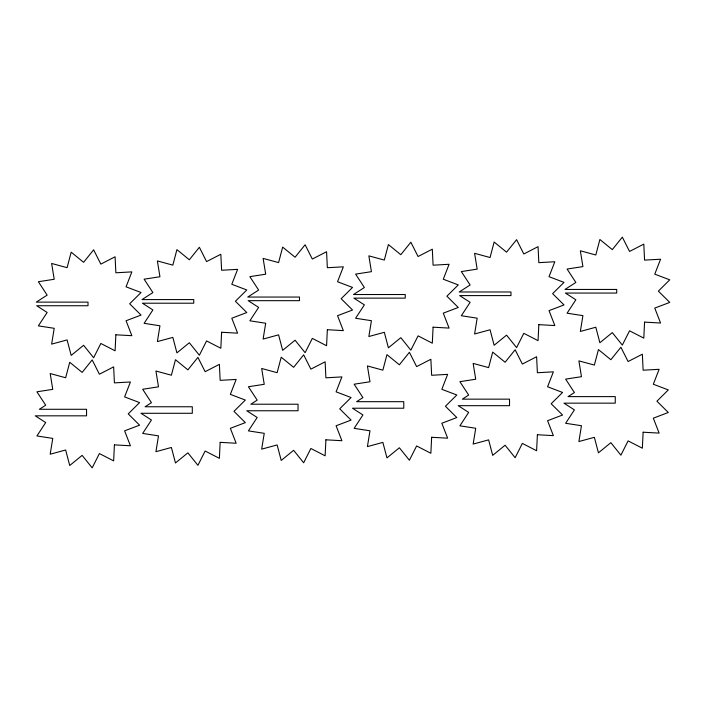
<?xml version="1.0" encoding="UTF-8"?>
<svg xmlns="http://www.w3.org/2000/svg" width="705" height="705" viewBox="0 0 705 705"><rect width="100%" height="100%" fill="white"/><g stroke="black" fill="none" stroke-linecap="round" stroke-linejoin="round"><path stroke-width="1.06" d="M115.867 334.796L115.091 350.799L100.841 343.467L93.624 357.77L83.595 345.283L71.179 355.417L67.098 339.916L51.632 344.128L54.206 328.31L38.37 325.869L47.147 312.465L36.695 305.741L88.01 305.741L88.01 302.128L36.272 302.128L47.147 295.122L38.37 281.718L54.206 279.277L51.632 263.458L67.098 267.671L71.179 252.179L83.595 262.313L93.624 249.817L100.841 264.119L115.091 256.787L115.867 272.791L131.861 271.892L126.063 286.829L141.044 292.513L129.667 303.793L141.044 315.082L126.063 320.757L131.861 335.695L115.867 334.796M114.413 444.881L113.646 460.885L99.396 453.553L92.179 467.856L82.141 455.368L69.733 465.503L65.644 450.001L50.187 454.214L52.76 438.395L36.924 435.954L45.702 422.551L35.25 415.827L86.556 415.827L86.556 409.288L39.357 409.288L45.702 405.208L36.924 391.804L52.76 389.363L50.187 373.544L65.644 377.757L69.733 362.264L82.141 372.399L92.179 359.902L99.396 374.205L113.646 366.873L114.413 382.885L130.416 381.978L124.609 396.915L139.59 402.599L128.222 413.879L139.59 425.168L124.609 430.843L130.416 445.78L114.413 444.881M221.608 332.258L220.832 348.261L206.583 340.929L199.365 355.241L189.337 342.745L176.92 352.879L172.84 337.387L157.374 341.59L159.947 325.781L144.111 323.331L152.888 309.936L142.436 303.203L193.752 303.203L193.752 299.59L142.013 299.59L152.888 292.584L144.111 279.18L159.947 276.739L157.374 260.921L172.84 265.133L176.92 249.64L189.337 259.775L199.365 247.279L206.583 261.59L220.832 254.258L221.608 270.262L237.603 269.354L231.804 284.291L246.785 289.975L235.408 301.255L246.785 312.544L231.804 318.228L237.603 333.165L221.608 332.258M220.154 442.343L219.387 458.347L205.137 451.015L197.92 465.326L187.882 452.83L175.475 462.965L171.385 447.472L155.928 451.685L158.502 435.866L142.666 433.425L151.443 420.021L140.991 413.289L192.298 413.289L192.298 406.759L145.098 406.759L151.443 402.67L142.666 389.266L158.502 386.825L155.928 371.015L171.385 375.219L175.475 359.726L187.882 369.861L197.92 357.364L205.137 371.676L219.387 364.344L220.154 380.348L236.157 379.44L230.35 394.377L245.331 400.061L233.963 411.35L245.331 422.63L230.35 428.314L236.157 443.251L220.154 442.343M327.349 329.72L326.574 345.732L312.324 338.4L305.106 352.703L295.078 340.207L282.661 350.341L278.581 334.849L263.115 339.061L265.688 323.243L249.852 320.801L258.638 307.398L248.178 300.665L299.493 300.665L299.493 297.052L247.755 297.052L258.638 290.055L249.852 276.651L265.688 274.201L263.115 258.391L278.581 262.595L282.661 247.102L295.078 257.237L305.106 244.75L312.324 259.052L326.574 251.72L327.349 267.724L343.344 266.825L337.545 281.753L352.526 287.437L341.149 298.726L352.526 310.006L337.545 315.69L343.344 330.627L327.349 329.72M325.895 439.814L325.128 455.818L310.879 448.486L303.661 462.788L293.624 450.292L281.216 460.427L277.127 444.934L261.67 449.147L264.243 433.328L248.407 430.887L257.184 417.483L246.732 410.759L298.039 410.759L298.039 404.221L250.839 404.221L257.184 400.14L248.407 386.737L264.243 384.296L261.67 368.477L277.127 372.689L281.216 357.188L293.624 367.323L303.661 354.835L310.879 369.138L325.128 361.806L325.895 377.81L341.899 376.911L336.091 391.848L351.081 397.523L339.704 408.812L351.081 420.092L336.091 425.776L341.899 440.713L325.895 439.814M433.09 327.19L432.315 343.194L418.065 335.862L410.848 350.165L400.819 337.677L388.402 347.812L384.322 332.311L368.856 336.523L371.429 320.704L355.593 318.263L364.379 304.86L353.919 298.136L405.234 298.136L405.234 294.523L353.496 294.523L364.379 287.517L355.593 274.113L371.429 271.672L368.856 255.853L384.322 260.066L388.402 244.573L400.819 254.708L410.848 242.212L418.065 256.514L432.315 249.182L433.09 265.186L449.085 264.287L443.286 279.224L458.268 284.908L446.891 296.188L458.268 307.477L443.286 313.152L449.085 328.089L433.09 327.19M431.645 437.276L430.87 453.28L416.62 445.948L409.402 460.25L399.365 447.763L386.957 457.898L382.868 442.405L367.411 446.609L369.984 430.799L354.148 428.349L362.925 414.945L352.474 408.221L403.78 408.221L403.78 401.683L356.58 401.683L362.925 397.602L354.148 384.199L369.984 381.757L367.411 365.939L382.868 370.151L386.957 354.659L399.365 364.793L409.402 352.297L416.62 366.6L430.87 359.268L431.645 375.28L447.64 374.373L441.832 389.31L456.822 394.994L445.445 406.274L456.822 417.563L441.832 423.247L447.64 438.175L431.645 437.276M538.832 324.652L538.056 340.656L523.806 333.324L516.589 347.635L506.56 335.139L494.143 345.274L490.063 329.781L474.597 333.985L477.17 318.175L461.334 315.734L470.12 302.33L459.669 295.598L510.975 295.598L510.975 291.985L459.237 291.985L470.12 284.979L461.334 271.575L477.17 269.134L474.597 253.315L490.063 257.528L494.143 242.035L506.56 252.17L516.589 239.674L523.806 253.985L538.056 246.653L538.832 262.657L554.826 261.749L549.028 276.686L564.009 282.37L552.632 293.65L564.009 304.939L549.028 310.623L554.826 325.56L538.832 324.652M537.386 434.738L536.611 450.742L522.361 443.41L515.143 457.721L505.106 445.225L492.698 455.36L488.618 439.867L473.152 444.079L475.725 428.261L459.889 425.82L468.666 412.416L458.215 405.683L509.53 405.683L509.53 399.153L462.33 399.153L468.666 395.064L459.889 381.669L475.725 379.219L473.152 363.41L488.618 367.613L492.698 352.121L505.106 362.255L515.143 349.759L522.361 364.071L536.611 356.739L537.386 372.742L553.381 371.835L547.573 386.772L562.564 392.456L551.187 403.745L562.564 415.025L547.573 420.709L553.381 435.646L537.386 434.738M644.573 322.114L643.797 338.127L629.547 330.795L622.33 345.098L612.301 332.601L599.885 342.736L595.804 327.243L580.347 331.456L582.912 315.637L567.076 313.196L575.862 299.792L565.41 293.06L616.716 293.06L616.716 289.447L564.978 289.447L575.862 282.449L567.076 269.046L582.912 266.605L580.347 250.786L595.804 254.999L599.885 239.497L612.301 249.632L622.33 237.144L629.547 251.447L643.797 244.115L644.573 260.119L660.567 259.22L654.769 274.157L669.75 279.832L658.373 291.121L669.75 302.401L654.769 308.085L660.567 323.022L644.573 322.114M643.127 432.209L642.352 448.213L628.102 440.881L620.885 455.183L610.856 442.687L598.439 452.822L594.359 437.329L578.893 441.541L581.466 425.723L565.63 423.282L574.408 409.878L563.956 403.154L615.271 403.154L615.271 396.615L568.071 396.615L574.408 392.535L565.63 379.131L581.466 376.69L578.893 360.872L594.359 365.084L598.439 349.583L610.856 359.717L620.885 347.23L628.102 361.533L642.352 354.201L643.127 370.204L659.122 369.305L653.323 384.243L668.305 389.918L656.928 401.207L668.305 412.487L653.323 418.171L659.122 433.108L643.127 432.209"/></g></svg>
